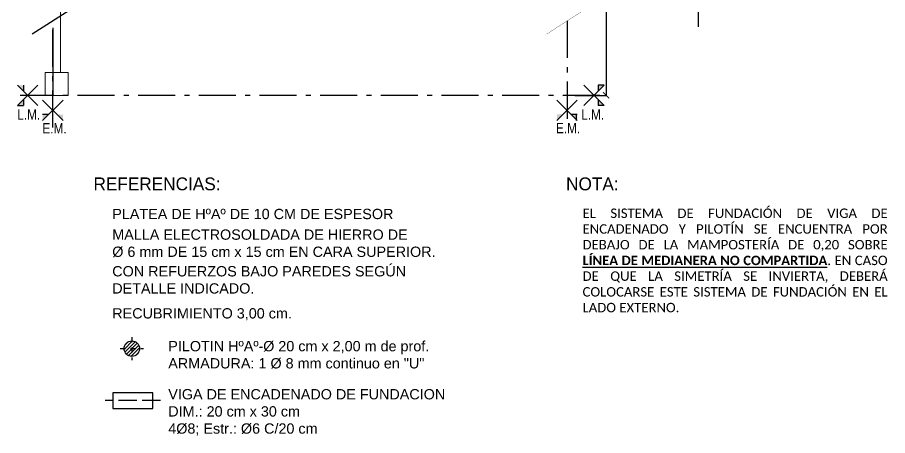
# Model space of a CAD drawing. Header units: millimetres. Extents: x 157 to 449, y 13 to 189.
# Drawn here: x 230.39 to 247.31, y 128.51 to 136.63 of the extents above; entities that cross this region are included whole.
import ezdxf

# ---------------------------------------------------------------- set-up
doc = ezdxf.new("R2010")
doc.units = ezdxf.units.MM
doc.header["$LTSCALE"] = 0.1
doc.header["$MEASUREMENT"] = 0
doc.header["$PDMODE"] = 3
doc.header["$PDSIZE"] = 0.1
for name, pattern in [('ACAD_ISO02W100', [15, 12, -3]), ('ACAD_ISO04W100', [30, 24, -3, 0, -3]), ('ACAD_ISO10W100', [18, 12, -3, 0, -3])]:
    doc.linetypes.add(name, pattern=pattern)
doc.layers.get('DEFPOINTS').update_dxf_attribs({"color": 1})
for name, color, linetype in [('01', 1, 'Continuous'), ('11.Ejes', 1, 'ACAD_ISO04W100'), ('EJES', 6, 'Continuous'), ('FUNDACIONES-COTAS', 3, 'Continuous'), ('FUNDACIONES-TEXTOS', 2, 'Continuous'), ('pilotín', 6, 'Continuous'), ('POLILINEA SUP', 150, 'Continuous'), ('TEXTO', 2, 'Continuous'), ('vigas de encadenado', 2, 'Continuous')]:
    doc.layers.add(name, color=color, linetype=linetype)
doc.layers.add('17.Sombras', color=8, linetype='Continuous', lineweight=5)
doc.layers.add('MURO BAJO', color=4, linetype='Continuous', lineweight=13)
doc.styles.add('Arial20', font='arial.ttf', dxfattribs={"height": 0.2})
doc.dimstyles.new('COTA-1-100', dxfattribs={"dimtxt": 0.2, "dimasz": 0.12, "dimexe": 0.012, "dimexo": 0.15, "dimgap": 0.025, "dimtad": 1, "dimzin": 0, "dimdsep": 46, "dimtxsty": 'Arial20', "dimblk1": 'ARCHTICK', "dimblk2": 'ARCHTICK', "dimsah": 1, "dimcen": 0.09, "dimclrd": 256, "dimclre": 256, "dimclrt": 256, "dimazin": 0, "dimtfac": 1, "dimtofl": 0, "dimtmove": 2, "dimatfit": 3, "dimldrblk": 'ARCHTICK', "dimfxl": 1, "dimtolj": 1, "dimtzin": 0, "dimarcsym": 0})

# ---------------------------------------------------------------- blocks, each defined once
blk = doc.blocks.new('pilotín')
at = {"layer": '01', "ltscale": 0.1}
h = blk.add_hatch(dxfattribs=at)
h.set_pattern_fill('LINE,_O', color=256, scale=0.01, angle=45)
h.set_pattern_definition([(45, (-145.452434, -127.2089), (-0.0224506403, 0.0224506403), [])])
h.paths.add_polyline_path([(0, 0), (0, 0.1, 0.414214), (-0.1, 0)])
h.paths.add_polyline_path([(0.1, 0, 0.414214), (0, 0.1), (0, 0)])
h.paths.add_polyline_path([(0, -0.1, 0.414214), (0.1, 0), (0, 0)])
h.paths.add_polyline_path([(0, 0), (-0.1, 0, 0.414214), (0, -0.1)])
at = {"layer": '01', "linetype": 'ACAD_ISO04W100', "ltscale": 0.0025}
for p, q in [((0, 0.15), (0, -0.15)), ((-0.15, 0), (0.15, 0))]:
    blk.add_line(p, q, dxfattribs=at)
at = {"layer": 'pilotín'}
blk.add_circle((0, 0), 0.1, dxfattribs=at)
blk = doc.blocks.new('_ARCHTICK')
at = {"color": 0, "linetype": 'ByBlock', "const_width": 0.15}
blk.add_lwpolyline([(-0.5, -0.5), (0.5, 0.5)], dxfattribs=at)
blk = doc.blocks.new('*D64')
at = {"layer": 'DEFPOINTS', "color": 0, "transparency": 16777216}
for p in [(241.081, 139.889), (241.081, 135.119), (241.839, 135.119)]:
    blk.add_point(p, dxfattribs=at)
at = {"layer": 'FUNDACIONES-COTAS', "lineweight": -2, "transparency": 16777216}
for p, q in [((241.231, 139.889), (241.851, 139.889)), ((241.839, 139.889), (241.839, 135.119)), ((241.231, 135.119), (241.851, 135.119))]:
    blk.add_line(p, q, dxfattribs=at)
at = {"layer": 'FUNDACIONES-COTAS', "lineweight": -2, "transparency": 16777216, "xscale": 0.12, "yscale": 0.12, "zscale": 0.12}
for p, rotation in [((241.839, 139.889), 90), ((241.839, 135.119), 270)]:
    blk.add_blockref('_ARCHTICK', p, dxfattribs=dict(at, rotation=rotation))
at = {"layer": 'FUNDACIONES-COTAS', "transparency": 16777216, "insert": (241.714, 137.504), "char_height": 0.2, "attachment_point": 5, "rotation": 90, "style": 'Arial20'}
blk.add_mtext('\\A1;4.77', dxfattribs=at)

msp = doc.modelspace()

# ---------------------------------------------------------------- hatches: boundary and pattern name
at = {"layer": '11.Ejes'}
h = msp.add_hatch(color=256, dxfattribs=at)
h.dxf.hatch_style = 1
h.paths.add_polyline_path([(241.6832, 135.2003), (241.7995, 135.3167), (241.6832, 135.3167)])
h.paths.add_polyline_path([(241.7995, 134.9207), (241.6832, 135.0371), (241.6832, 134.9207)])
h = msp.add_hatch(color=256, dxfattribs=at)
h.dxf.hatch_style = 1
h.paths.add_polyline_path([(241.1628, 134.7475), (241.2791, 134.6312), (241.2791, 134.7475)])
h.paths.add_polyline_path([(240.8832, 134.6312), (240.9995, 134.7475), (240.8832, 134.7475)])
at = {"layer": 'EJES', "linetype": 'ACAD_ISO10W100', "ltscale": 0.6}
h = msp.add_hatch(color=256, dxfattribs=at)
h.dxf.hatch_style = 1
h.paths.add_polyline_path([(230.5088, 135.3167), (230.3924, 135.3167), (230.5088, 135.2003)])
h.paths.add_polyline_path([(230.5088, 134.9207), (230.5088, 135.0371), (230.3924, 134.9207)])
h = msp.add_hatch(color=256, dxfattribs=at)
h.dxf.hatch_style = 1
h.paths.add_polyline_path([(231.1628, 134.7447), (231.2791, 134.6283), (231.2791, 134.7447)])
h.paths.add_polyline_path([(230.8832, 134.6283), (230.9995, 134.7447), (230.8832, 134.7447)])

# ---------------------------------------------------------------- linework, layer by layer
at = {"layer": '11.Ejes', "ltscale": 12}
msp.add_line((231.0811, 136.4328), (231.0811, 135.1187), dxfattribs=at)
at = {"layer": '11.Ejes'}
for p, q in [((241.7995, 134.9207), (241.4035, 135.3167)), ((241.7995, 134.9207), (241.4035, 135.3167)), ((241.7995, 135.3167), (241.4035, 134.9207)), ((241.6832, 135.3167), (241.6832, 135.2003)), ((241.7995, 135.3167), (241.6832, 135.3167)), ((240.8832, 134.6312), (241.2791, 135.0272)), ((240.8832, 134.6312), (241.2791, 135.0272)), ((241.2791, 134.6312), (240.8832, 135.0272)), ((241.6832, 135.0371), (241.6832, 134.9207)), ((241.7995, 134.9207), (241.6832, 134.9207)), ((241.2791, 134.7475), (241.1628, 134.7475)), ((241.2641, 134.6312), (241.2641, 134.7475))]:
    msp.add_line(p, q, dxfattribs=at)
msp.add_lwpolyline([(231.4811, 136.8223), (230.6811, 136.3092)], dxfattribs=at)
at = {"layer": '17.Sombras', "color": 8, "true_color": 0x7d7d7d}
msp.add_line((231.2317, 141.8448), (231.2317, 135.564), dxfattribs=at)
at = {"layer": 'EJES', "linetype": 'ACAD_ISO10W100', "ltscale": 0.6}
for p, q in [((231.0811, 134.4937), (231.0811, 136.5582)), ((241.0811, 136.5658), (241.0811, 134.4937)), ((230.3924, 134.9207), (230.7884, 135.3167)), ((230.3924, 134.9207), (230.7884, 135.3167)), ((230.3924, 135.3167), (230.7884, 134.9207)), ((230.5088, 135.3167), (230.5088, 135.2003)), ((241.7188, 135.1187), (230.4472, 135.1187)), ((230.5088, 135.0371), (230.5088, 134.9207)), ((230.3924, 134.9207), (230.5088, 134.9207)), ((230.8832, 134.6283), (231.2791, 135.0243)), ((230.8832, 134.6283), (231.2791, 135.0243)), ((231.2791, 134.6283), (230.8832, 135.0243)), ((230.9995, 134.7447), (230.8832, 134.7447))]:
    msp.add_line(p, q, dxfattribs=at)
at = {"layer": 'EJES', "linetype": 'ACAD_ISO10W100', "ltscale": 0.6, "const_width": 0.005}
msp.add_lwpolyline([(241.4811, 136.8223), (240.6811, 136.3092)], dxfattribs=at)
at = {"layer": 'FUNDACIONES-TEXTOS'}
msp.add_line((243.6285, 142.1603), (243.6285, 136.4504), dxfattribs=at)
at = {"layer": 'MURO BAJO'}
msp.add_lwpolyline([(230.9311, 135.1187), (231.3817, 135.1187), (231.3817, 135.564), (230.9311, 135.564)], close=True, dxfattribs=at)
at = {"layer": 'POLILINEA SUP', "linetype": 'ACAD_ISO02W100', "ltscale": 0.3}
msp.add_line((233.1758, 129.1848), (232.0971, 129.1848), dxfattribs=at)
at = {"layer": 'vigas de encadenado', "color": 2}
msp.add_lwpolyline([(233.0258, 129.3348), (232.2471, 129.3348), (232.2471, 129.0348), (233.0258, 129.0348), (233.0258, 129.3348)], dxfattribs=at)

# ---------------------------------------------------------------- block references
at = {"layer": 'pilotín', "ltscale": 0.015, "xscale": 1.5, "yscale": 1.5, "zscale": 1.5}
msp.add_blockref('pilotín', (232.6175, 130.1954), dxfattribs=at)

# ---------------------------------------------------------------- texts
at = {"layer": '11.Ejes', "lineweight": 40, "char_height": 0.2, "width": 1.294531}
for s, insert, attachment_point in [('{\\fArial Narrow|b0|i0|c0|p34;L.M.}', (241.5786, 134.6453), 8), ('{\\fArial Narrow|b0|i0|c0|p34;E.M.}', (241.0995, 134.5817), 2)]:
    msp.add_mtext(s, dxfattribs=dict(at, insert=insert, attachment_point=attachment_point))
at = {"layer": 'EJES', "linetype": 'ACAD_ISO10W100', "ltscale": 0.6, "char_height": 0.2, "width": 1.294531}
for s, insert, attachment_point in [('{\\fArial Narrow|b0|i0|c0|p34;L.M.}', (230.6133, 134.6453), 8), ('{\\fArial Narrow|b0|i0|c0|p34;E.M.}', (231.1145, 134.5789), 2)]:
    msp.add_mtext(s, dxfattribs=dict(at, insert=insert, attachment_point=attachment_point))
at = {"layer": 'FUNDACIONES-TEXTOS', "char_height": 0.25, "width": 9.843168, "attachment_point": 3}
for s, insert in [('\\pxql;REFERENCIAS:', (241.7146, 133.5232)), ('\\pxql;NOTA:', (250.9042, 133.5232))]:
    msp.add_mtext(s, dxfattribs=dict(at, insert=insert))
at = {"layer": 'TEXTO', "char_height": 0.2, "attachment_point": 1}
for s, insert, width in [('{\\fArial|b0|i0|c0|p34;PLATEA DE HºAº DE 10 CM DE ESPESOR}', (232.2368, 132.9132), 9.843168), ('\\pxqj;{\\fCalibri|b0|i0|c0|p34;\\H0.91667x;EL SISTEMA DE FUNDACIÓN DE VIGA DE ENCADENADO Y PILOTÍN SE ENCUENTRA POR DEBAJO DE LA MAMPOSTERÍA DE 0,20 SOBRE \\fCalibri|b1|i0|c0|p34;\\LLÍNEA DE MEDIANERA NO COMPARTIDA\\fCalibri|b0|i0|c0|p34;\\l. EN CASO DE QUE LA SIMETRÍA SE INVIERTA, DEBERÁ COLOCARSE ESTE SISTEMA DE FUNDACIÓN EN EL LADO EXTERNO.}', (241.3816, 132.9193), 5.914461), ('\\pxql;{\\fArial|b0|i0|c0|p34;MALLA ELECTROSOLDADA DE HIERRO DE \\P%%C 6 mm DE 15 cm x 15 cm EN CARA SUPERIOR.}', (232.2368, 132.5124), 8.09787), ('\\pxql;{\\fArial|b0|i0|c0|p34;CON REFUERZOS BAJO PAREDES SEGÚN DETALLE INDICADO.}', (232.2368, 131.7996), 6.566897), ('\\pxql;{\\fArial|b0|i0|c0|p34;RECUBRIMIENTO 3,00 cm.}', (232.2368, 130.9818), 8.09787), ('{\\fArial|b0|i0|c238|p34;PILOTIN HºAº}-{\\fArial|b0|i0|c238|p34;%%C 20\\fArial|b0|i0|c0|p34; \\fArial|b0|i0|c238|p34;cm x \\fArial|b0|i0|c0|p34;2,00 \\fArial|b0|i0|c238|p34;m\\fArial|b0|i0|c0|p34; de prof.\\fArial|b0|i0|c238|p34;\\PARMADURA: \\fArial|b0|i0|c0|p34;1 \\fArial|b0|i0|c238|p34;%%C\\fArial|b0|i0|c0|p34; 8 mm continuo en "U"}', (233.3258, 130.344), 8.615074), ('{\\fArial|b0|i0|c238|p34;VIGA DE ENCADENADO DE FUNDACION\\PDIM.: 20\\fArial|b0|i0|c0|p34; \\fArial|b0|i0|c238|p34;cm x \\fArial|b0|i0|c0|p34;3\\fArial|b0|i0|c238|p34;0\\fArial|b0|i0|c0|p34; \\fArial|b0|i0|c238|p34;cm\\P\\fArial|b0|i0|c0|p34;4\\fArial|b0|i0|c238|p34;%%C\\fArial|b0|i0|c0|p34;8; E\\fArial|b0|i0|c238|p34;str.:\\fArial|b0|i0|c0|p34; \\fArial|b0|i0|c238|p34;%%C6\\fArial|b0|i0|c0|p34; \\fArial|b0|i0|c238|p34;C/\\fArial|b0|i0|c0|p34;20 \\fArial|b0|i0|c238|p34;cm}', (233.3258, 129.4092), 8.672804)]:
    msp.add_mtext(s, dxfattribs=dict(at, insert=insert, width=width))

# ---------------------------------------------------------------- dimensions: what is measured, and where the dimension line sits
at = {"layer": 'FUNDACIONES-COTAS'}
dim = msp.add_linear_dim(base=(241.8386, 135.1187), p1=(241.0811, 139.889), p2=(241.0811, 135.1187), angle=90, dimstyle='COTA-1-100', dxfattribs=at)
dim.commit()
dim.dimension.update_dxf_attribs({"geometry": '*D64', "text_midpoint": (241.7136, 137.5038)})

doc.saveas('drawing.dxf')
